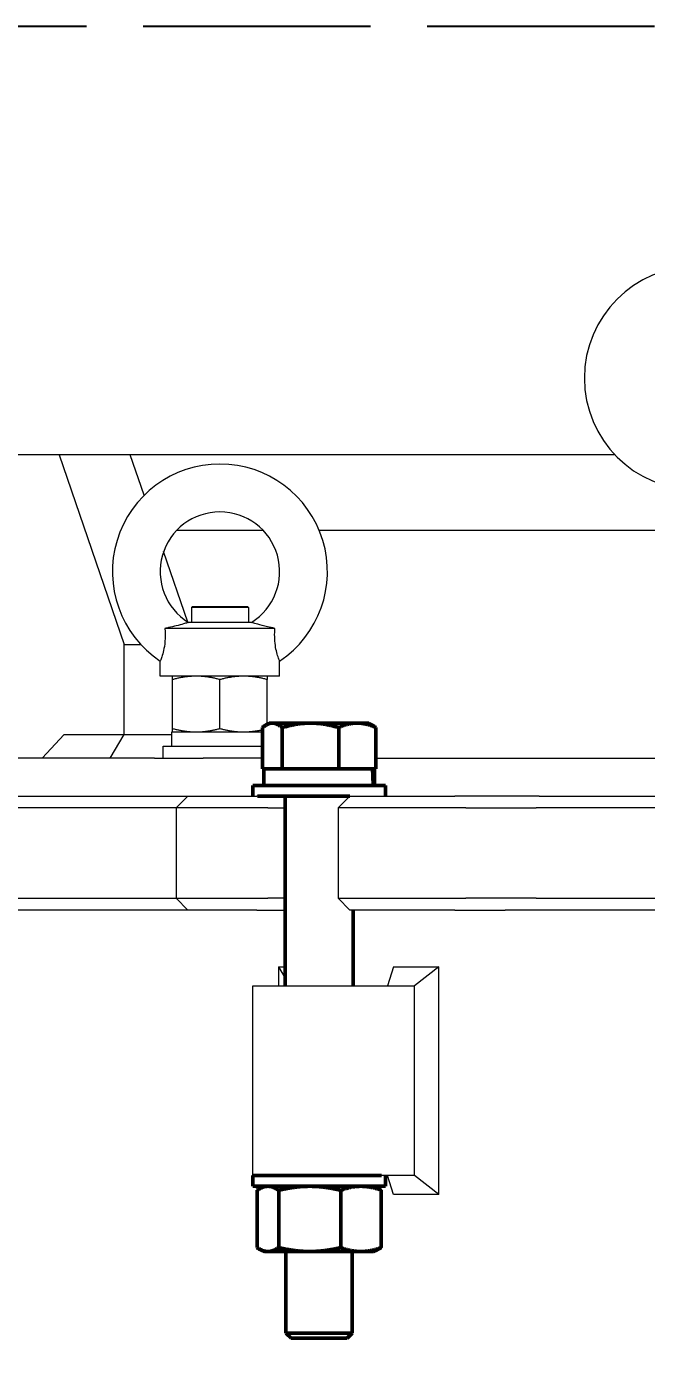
# Model space of a CAD drawing. Header units: inches. Extents: x 20 to 536, y 8 to 344.
# Drawn here: x 98.89 to 107.07, y 128.1 to 145.55 of the extents above; entities that cross this region are included whole.
import ezdxf

# ---------------------------------------------------------------- set-up
doc = ezdxf.new("R2010")
doc.units = ezdxf.units.IN
doc.header["$LTSCALE"] = 16
doc.header["$MEASUREMENT"] = 0
doc.linetypes.add('DASHED_SPACE', pattern=[0.2067, 0.1654, -0.0413])
for name, color, linetype, lineweight in [('Dimension (ANSI)', 7, 'Continuous', 25), ('Sketch Geometry (ANSI)', 7, 'Continuous', 25), ('Visible (ANSI)', 7, 'Continuous', 50)]:
    doc.layers.add(name, color=color, linetype=linetype, lineweight=lineweight)
doc.styles.add('MEMCOR Medium', font='arial.ttf')
doc.styles.add('Standard D-E', font='arial.ttf')
doc.dimstyles.new('Default (ANSI)', dxfattribs={"dimscale": 16, "dimtxt": 0.15, "dimasz": 0.098425, "dimexe": 0.125, "dimexo": 0.0625, "dimgap": 0.031496, "dimtad": 0, "dimtih": 1, "dimtoh": 1, "dimdec": 4, "dimrnd": 1e-08, "dimzin": 3, "dimdsep": 46, "dimlunit": 5, "dimtxsty": 'MEMCOR Medium', "dimcen": 0.09, "dimdle": 0.393701, "dimclrd": 256, "dimclre": 256, "dimclrt": 256, "dimadec": 0, "dimazin": 1, "dimtfac": 0.8, "dimtofl": 0, "dimtmove": 0, "dimatfit": 3, "dimfxl": 1, "dimfrac": 1, "dimtolj": 1, "dimtzin": 4, "dimlwd": -1, "dimlwe": -1, "dimarcsym": 0})
doc.dimstyles.new('in [mm] D-E NeptuneBenson', dxfattribs={"dimscale": 16, "dimtxt": 0.15, "dimasz": 0.098425, "dimexe": 0.125, "dimexo": 0.063, "dimgap": 0.031496, "dimtad": 0, "dimtih": 1, "dimtoh": 1, "dimdec": 4, "dimrnd": 1e-08, "dimzin": 3, "dimdsep": 46, "dimlunit": 5, "dimtxsty": 'Standard D-E', "dimcen": 0.09, "dimdle": 0.393701, "dimclrd": 256, "dimclre": 256, "dimclrt": 256, "dimadec": 1, "dimazin": 1, "dimtfac": 1, "dimtofl": 0, "dimtmove": 0, "dimatfit": 3, "dimfxl": 1, "dimfrac": 1, "dimtolj": 1, "dimtzin": 4, "dimlwd": -1, "dimlwe": -1, "dimarcsym": 0})

# ---------------------------------------------------------------- blocks, each defined once
blk = doc.blocks.new('*D22')
at = {"layer": 'Defpoints', "color": 0, "transparency": 16777216}
for p in [(82.444, 134.062), (143.581, 134.062), (143.581, 123.447)]:
    blk.add_point(p, dxfattribs=at)
at = {"layer": 'Dimension (ANSI)', "transparency": 16777216}
for p, q in [((82.444, 133.062), (82.444, 121.447)), ((143.581, 133.062), (143.581, 121.447)), ((84.019, 123.447), (142.006, 123.447)), ((143.581, 123.447), (147.003, 123.447))]:
    blk.add_line(p, q, dxfattribs=at)
for points in [[(84.019, 123.71), (84.019, 123.185), (82.444, 123.447)], [(142.006, 123.71), (142.006, 123.185), (143.581, 123.447)]]:
    blk.add_solid(points, dxfattribs=at)
at = {"layer": 'Dimension (ANSI)', "transparency": 16777216, "char_height": 2.4, "attachment_point": 5, "style": 'MEMCOR Medium'}
for s, insert in [('\\A1; 61{\\H0.8x;\\S1#8;} in', (156.602, 125.916)), ('\\A1;[1552.9 mm]', (156.602, 121.405))]:
    blk.add_mtext(s, dxfattribs=dict(at, insert=insert))
blk = doc.blocks.new('*D28')
at = {"layer": 'Defpoints', "color": 0, "transparency": 16777216}
for p in [(34.861, 145.551), (112.638, 145.551), (87.802, 47.22)]:
    blk.add_point(p, dxfattribs=at)
at = {"layer": 'Dimension (ANSI)', "transparency": 16777216}
for p, q in [((34.861, 143.977), (34.861, 101.252)), ((34.861, 48.795), (34.861, 91.26)), ((86.794, 47.22), (32.861, 47.22))]:
    blk.add_line(p, q, dxfattribs=at)
for points in [[(34.598, 143.977), (35.123, 143.977), (34.861, 145.551)], [(34.598, 48.795), (35.123, 48.795), (34.861, 47.22)]]:
    blk.add_solid(points, dxfattribs=at)
at = {"layer": 'Dimension (ANSI)', "transparency": 16777216, "char_height": 2.4, "attachment_point": 5, "style": 'Standard D-E'}
for s, insert in [('\\A1; 98{\\H1x;\\S5#16;} in', (34.861, 99.21)), ('\\A1;[2491.0 mm]', (34.861, 94.214))]:
    blk.add_mtext(s, dxfattribs=dict(at, insert=insert))

msp = doc.modelspace()

# ---------------------------------------------------------------- linework, layer by layer
at = {"layer": 'Sketch Geometry (ANSI)', "linetype": 'DASHED_SPACE', "ltscale": 1.132117}
msp.add_line((148.3565, 145.55149), (24.8, 145.55149), dxfattribs=at)
at = {"layer": 'Visible (ANSI)', "linetype": 'Continuous', "lineweight": 18}
for p, q in [((99.32259, 139.90734), (91.20976, 139.90734)), ((100.26161, 139.90734), (99.32259, 139.90734)), ((99.32259, 139.90734), (100.18219, 137.40734)), ((106.64892, 139.90734), (100.26161, 139.90734)), ((100.44497, 139.3741), (100.26161, 139.90734)), ((102.01556, 138.90734), (100.86952, 138.90734)), ((108.15254, 138.90734), (102.75294, 138.90734)), ((101.0195, 137.70319), (100.70054, 138.63081)), ((101.08004, 137.90734), (101.06754, 137.89484)), ((101.81754, 137.89484), (101.06754, 137.89484)), ((101.06754, 137.89484), (101.06754, 137.69835)), ((101.08004, 137.90734), (101.80504, 137.90734)), ((101.80504, 137.90734), (101.81754, 137.89484)), ((101.81754, 137.89484), (101.81754, 137.69835)), ((101.85788, 137.69835), (101.02719, 137.69835)), ((102.16679, 137.61926), (100.71828, 137.61926)), ((100.18219, 136.21984), (100.18219, 137.40734)), ((100.18219, 137.40734), (100.3998, 137.40734)), ((100.65514, 136.98934), (100.65514, 137.18882)), ((102.22994, 136.98934), (102.22994, 137.18882)), ((102.22994, 136.98934), (100.65514, 136.98934)), ((100.81754, 136.30043), (100.81754, 136.94426)), ((101.44254, 136.30043), (101.44254, 136.94426)), ((102.06754, 136.35583), (102.06754, 136.94426)), ((99.09791, 135.90734), (99.39136, 136.21984)), ((99.39136, 136.21984), (100.18219, 136.21984)), ((99.9962, 135.90734), (100.18219, 136.21984)), ((100.18219, 136.21984), (100.81004, 136.21984)), ((100.81004, 136.25534), (102.00354, 136.25534)), ((100.81004, 136.06734), (100.81004, 136.25534)), ((100.69254, 136.06734), (102.00354, 136.06734)), ((100.69254, 135.90734), (100.69254, 136.06734)), ((100.57822, 135.90734), (98.68709, 135.90734)), ((100.57822, 135.90734), (101.21965, 135.90734)), ((102.00354, 135.90734), (101.21965, 135.90734)), ((103.496, 135.90734), (107.51254, 135.90734)), ((96.73241, 135.40734), (101.01914, 135.40734)), ((101.01914, 135.40734), (100.86414, 135.25234)), ((101.01914, 135.40734), (101.54871, 135.40734)), ((101.54871, 135.40734), (101.80529, 135.40734)), ((101.80529, 135.40734), (101.92923, 135.40734)), ((101.93584, 135.40734), (101.92923, 135.40734)), ((103.1545, 135.40734), (102.9995, 135.25234)), ((103.1545, 135.40734), (103.21921, 135.40734)), ((103.21921, 135.40734), (103.48127, 135.40734)), ((103.48127, 135.40734), (104.53757, 135.40734)), ((104.86461, 135.40734), (104.53757, 135.40734)), ((105.65024, 135.40734), (104.86461, 135.40734)), ((105.65024, 135.40734), (110.569, 135.40734)), ((100.86414, 135.25234), (96.64338, 135.25234)), ((101.49085, 135.25234), (100.86414, 135.25234)), ((100.86414, 135.25234), (100.86414, 134.06234)), ((101.74873, 135.25234), (101.49085, 135.25234)), ((102.07489, 135.25234), (101.74873, 135.25234)), ((102.07489, 135.25234), (102.30227, 135.25234)), ((103.16978, 135.25234), (102.9995, 135.25234)), ((102.9995, 135.25234), (102.9995, 134.06234)), ((103.43316, 135.25234), (103.16978, 135.25234)), ((104.68322, 135.25234), (103.43316, 135.25234)), ((104.68322, 135.25234), (105.01026, 135.25234)), ((105.01026, 135.25234), (105.60998, 135.25234)), ((110.55564, 135.25234), (105.60998, 135.25234)), ((96.64338, 134.06234), (100.86414, 134.06234)), ((100.86414, 134.06234), (101.49085, 134.06234)), ((101.01914, 133.90734), (100.86414, 134.06234)), ((101.49085, 134.06234), (101.74873, 134.06234)), ((101.74873, 134.06234), (102.07489, 134.06234)), ((102.30227, 134.06234), (102.07489, 134.06234)), ((102.9995, 134.06234), (103.16978, 134.06234)), ((103.1545, 133.90734), (102.9995, 134.06234)), ((103.16978, 134.06234), (103.43316, 134.06234)), ((103.43316, 134.06234), (104.68322, 134.06234)), ((105.01026, 134.06234), (104.68322, 134.06234)), ((105.60998, 134.06234), (105.01026, 134.06234)), ((105.60998, 134.06234), (110.55564, 134.06234)), ((101.01914, 133.90734), (96.29977, 133.90734)), ((101.54871, 133.90734), (101.01914, 133.90734)), ((101.80529, 133.90734), (101.54871, 133.90734)), ((101.92923, 133.90734), (101.80529, 133.90734)), ((101.92923, 133.90734), (102.28863, 133.90734)), ((102.28863, 133.90734), (102.30227, 133.90734)), ((103.21921, 133.90734), (103.1545, 133.90734)), ((103.48127, 133.90734), (103.21921, 133.90734)), ((104.53757, 133.90734), (103.48127, 133.90734)), ((104.53757, 133.90734), (104.86461, 133.90734)), ((104.86461, 133.90734), (105.20389, 133.90734)), ((110.97523, 133.90734), (105.20389, 133.90734)), ((102.21504, 133.15724), (102.21504, 132.90734)), ((102.21504, 133.15724), (102.30227, 133.15724)), ((102.21504, 133.15724), (102.30227, 133.00826)), ((103.73174, 133.15724), (103.65036, 132.90734)), ((103.73174, 133.15724), (104.32917, 133.15724)), ((104.32917, 133.15724), (104.00581, 132.90734)), ((104.32917, 130.15744), (104.32917, 133.15724)), ((101.87477, 132.90734), (103.572, 132.90734)), ((101.87477, 130.40734), (101.87477, 132.90734)), ((103.572, 132.90734), (104.00581, 132.90734)), ((104.00581, 130.40734), (104.00581, 132.90734)), ((103.572, 130.40734), (101.87477, 130.40734)), ((104.00581, 130.40734), (103.572, 130.40734)), ((103.73174, 130.15744), (103.65036, 130.40734)), ((104.32917, 130.15744), (104.00581, 130.40734)), ((104.32917, 130.15744), (103.73174, 130.15744))]:
    msp.add_line(p, q, dxfattribs=at)
at = {"layer": 'Visible (ANSI)'}
for p, q in [((102.00354, 135.76697), (102.00354, 136.31238)), ((102.09377, 136.37097), (102.05117, 136.34638)), ((102.13377, 136.37097), (102.09377, 136.37097)), ((102.63711, 136.37097), (102.13377, 136.37097)), ((102.26399, 135.76697), (102.26399, 136.31238)), ((103.25311, 136.37097), (102.63711, 136.37097)), ((103.01022, 135.76697), (103.01022, 136.31238)), ((103.40577, 136.37097), (103.25311, 136.37097)), ((103.40577, 136.37097), (103.44836, 136.34638)), ((103.496, 135.76697), (103.496, 136.31238)), ((102.13377, 135.76697), (102.00354, 135.76697)), ((102.02027, 135.76697), (103.45415, 135.76697)), ((102.02027, 135.76697), (102.02027, 135.54797)), ((102.09377, 135.76697), (102.09377, 135.76697)), ((102.26399, 135.76697), (102.13377, 135.76697)), ((102.63711, 135.76697), (102.26399, 135.76697)), ((103.01022, 135.76697), (102.63711, 135.76697)), ((103.25311, 135.76697), (103.01022, 135.76697)), ((103.496, 135.76697), (103.25311, 135.76697)), ((103.40577, 135.76697), (103.40577, 135.76697)), ((103.45415, 135.76697), (103.46641, 135.76697)), ((103.46641, 135.76697), (103.47927, 135.76697)), ((103.47927, 135.76697), (103.47927, 135.54797)), ((103.62477, 135.54797), (101.87477, 135.54797)), ((101.87477, 135.40734), (101.87477, 135.54797)), ((101.93584, 135.40734), (103.1545, 135.40734)), ((102.30227, 135.40734), (102.30227, 132.90734)), ((103.62477, 135.40734), (103.62477, 135.54797)), ((103.19727, 133.90734), (103.19727, 132.90734)), ((103.572, 130.40734), (101.87477, 130.40734)), ((101.87477, 130.26672), (101.87477, 130.40734)), ((103.62477, 130.26672), (103.62477, 130.40734)), ((101.87477, 130.26672), (103.62477, 130.26672)), ((101.93187, 129.45958), (101.93187, 130.21485)), ((102.03077, 130.26672), (101.98408, 130.24495)), ((102.21734, 129.45958), (102.21734, 130.21485)), ((103.03524, 129.45958), (103.03524, 130.21485)), ((103.46877, 130.26672), (103.51545, 130.24495)), ((103.56766, 129.45958), (103.56766, 130.21485)), ((102.03077, 129.40772), (101.98408, 129.42949)), ((102.03077, 129.40772), (102.07461, 129.40772)), ((102.07461, 129.40772), (102.62629, 129.40772)), ((102.31227, 129.40772), (102.31227, 128.33308)), ((102.62629, 129.40772), (103.30145, 129.40772)), ((103.18727, 129.40772), (103.18727, 128.33308)), ((103.30145, 129.40772), (103.46877, 129.40772)), ((103.46877, 129.40772), (103.51545, 129.42949)), ((102.31227, 128.33308), (103.18727, 128.33308)), ((102.38043, 128.26697), (102.31227, 128.33308)), ((103.11911, 128.26697), (102.38043, 128.26697)), ((103.11911, 128.26697), (103.18727, 128.33308))]:
    msp.add_line(p, q, dxfattribs=at)
at = {"layer": 'Visible (ANSI)', "linetype": 'Continuous', "lineweight": 18}
for centre, radius, start, end in [((107.71822, 140.9174), 1.47092, 90, 270), ((101.44254, 138.36729), 1.41732, 303.748989, 236.251011), ((101.44254, 138.36729), 0.7874, 301.835724, 238.164276)]:
    msp.add_arc(centre, radius, start, end, dxfattribs=at)
at = {"layer": 'Visible (ANSI)'}
for centre, start_param, end_param in [((102.74977, 135.39272), 1.60291232, 1.65596168), ((102.74977, 135.70322), 1.52784328, 1.58078706)]:
    msp.add_ellipse(centre, major_axis=(0.12917, -4.13714), ratio=0.17354315, start_param=start_param, end_param=end_param, dxfattribs=at)
at = {"layer": 'Visible (ANSI)', "linetype": 'Continuous', "lineweight": 18}
for points, knots in [([(101.02719, 137.69835), (101.02719, 137.69835), (101.02168, 137.6964), (100.99958, 137.68919), (100.98243, 137.68382), (100.93465, 137.67009), (100.90193, 137.66139), (100.83499, 137.64498), (100.80116, 137.63718), (100.75047, 137.62608), (100.73446, 137.62265), (100.71828, 137.61926)], [1.44742672, 1.44742672, 1.44742672, 1.44742672, 1.70136376, 1.70136376, 1.97757797, 1.97757797, 2.32395322, 2.32395322, 2.62724145, 2.62724145, 2.76385241, 2.76385241, 2.76385241, 2.76385241]), ([(102.16679, 137.61926), (102.13304, 137.62633), (102.09996, 137.63358), (102.01969, 137.6521), (101.97597, 137.66318), (101.9144, 137.68026), (101.89231, 137.68702), (101.86501, 137.69584), (101.85823, 137.69823), (101.85788, 137.69835), (101.85788, 137.69835), (101.85788, 137.69835)], [0.16439405, 0.16439405, 0.16439405, 0.16439405, 0.43009125, 0.43009125, 0.84464406, 0.84464406, 1.16569623, 1.16569623, 1.44034331, 1.44034331, 1.44742671, 1.44742671, 1.44742671, 1.44742671]), ([(100.71828, 137.61926), (100.72153, 137.56264), (100.72206, 137.50442), (100.7139, 137.40021), (100.70726, 137.36104), (100.69285, 137.29571), (100.68432, 137.26733), (100.66896, 137.22232), (100.66247, 137.20639), (100.65637, 137.19167), (100.65516, 137.18881), (100.65515, 137.18881)], [0, 0, 0, 0, 0.43602809, 0.43602809, 0.81032109, 0.81032109, 1.20276192, 1.20276192, 1.59558596, 1.59558596, 1.8449044, 1.8449044, 1.8449044, 1.8449044]), ([(102.22992, 137.18881), (102.22993, 137.18881), (102.22952, 137.18979), (102.22647, 137.19701), (102.22122, 137.20932), (102.20752, 137.24678), (102.1994, 137.271), (102.18448, 137.32837), (102.17796, 137.35999), (102.16808, 137.43152), (102.16522, 137.47044), (102.16372, 137.54645), (102.16472, 137.58319), (102.16679, 137.61926)], [1.84507114, 1.84507114, 1.84507114, 1.84507114, 1.99045995, 1.99045995, 2.38348301, 2.38348301, 2.7609854, 2.7609854, 3.1199212, 3.1199212, 3.50625859, 3.50625859, 3.86180885, 3.86180885, 3.86180885, 3.86180885])]:
    msp.add_open_spline(points, degree=3, knots=knots, dxfattribs=at)
for points, weights in [([(100.81754, 136.94426), (100.81754, 136.98934), (100.81754, 136.98934)], [1, 1.0379548493, 1]), ([(101.13004, 136.98934), (100.98501, 136.98934), (100.81754, 136.94426)], [1, 1.0379548493, 1]), ([(101.44254, 136.94426), (101.27507, 136.98934), (101.13004, 136.98934)], [1, 1.0379548493, 1]), ([(101.75504, 136.98934), (101.61001, 136.98934), (101.44254, 136.94426)], [1, 1.0379548493, 1]), ([(102.06754, 136.94426), (101.90007, 136.98934), (101.75504, 136.98934)], [1, 1.0379548493, 1]), ([(102.06754, 136.98934), (102.06754, 136.98934), (102.06754, 136.94426)], [1, 1.0379548493, 1]), ([(100.81754, 136.25534), (100.81754, 136.25534), (100.81754, 136.30043)], [1, 1.0379548493, 1]), ([(100.81754, 136.30043), (100.98501, 136.25534), (101.13004, 136.25534)], [1, 1.0379548493, 1]), ([(101.13004, 136.25534), (101.27507, 136.25534), (101.44254, 136.30043)], [1, 1.0379548493, 1]), ([(101.44254, 136.30043), (101.61001, 136.25534), (101.75504, 136.25534)], [1, 1.0379548493, 1]), ([(101.75504, 136.25534), (101.87335, 136.25534), (102.00354, 136.28459)], [1, 1.03074776719, 1.01167712094])]:
    msp.add_rational_spline(points, weights, degree=2, dxfattribs=at)
at = {"layer": 'Visible (ANSI)'}
for points, weights in [([(102.13377, 136.37097), (102.07333, 136.37097), (102.00354, 136.31238)], [1, 1.0379548493, 1]), ([(102.26399, 136.31238), (102.1942, 136.37097), (102.13377, 136.37097)], [1, 1.0379548493, 1]), ([(102.63711, 136.37097), (102.46394, 136.37097), (102.26399, 136.31238)], [1, 1.0379548493, 1]), ([(103.01022, 136.31238), (102.81027, 136.37097), (102.63711, 136.37097)], [1, 1.0379548493, 1]), ([(103.25311, 136.37097), (103.14039, 136.37097), (103.01022, 136.31238)], [1, 1.0379548493, 1]), ([(103.496, 136.31238), (103.36583, 136.37097), (103.25311, 136.37097)], [1, 1.0379548493, 1]), ([(103.44836, 136.34638), (103.47122, 136.33318), (103.496, 136.31238)], [1.01719100565, 1.01315491386, 1]), ([(102.07461, 130.26672), (102.00836, 130.26672), (101.93187, 130.21485)], [1, 1.0379548493, 1]), ([(102.21734, 130.21485), (102.14085, 130.26672), (102.07461, 130.26672)], [1, 1.0379548493, 1]), ([(102.62629, 130.26672), (102.4365, 130.26672), (102.21734, 130.21485)], [1, 1.0379548493, 1]), ([(103.03524, 130.21485), (102.81608, 130.26672), (102.62629, 130.26672)], [1, 1.0379548493, 1]), ([(103.30145, 130.26672), (103.1779, 130.26672), (103.03524, 130.21485)], [1, 1.0379548493, 1]), ([(103.56766, 130.21485), (103.425, 130.26672), (103.30145, 130.26672)], [1, 1.0379548493, 1]), ([(103.51545, 130.24495), (103.5405, 130.23327), (103.56766, 130.21485)], [1.01719100565, 1.01315491386, 1]), ([(101.93187, 129.45958), (102.00836, 129.40772), (102.07461, 129.40772)], [1, 1.0379548493, 1]), ([(102.07461, 129.40772), (102.14085, 129.40772), (102.21734, 129.45958)], [1, 1.0379548493, 1]), ([(102.21734, 129.45958), (102.4365, 129.40772), (102.62629, 129.40772)], [1, 1.0379548493, 1]), ([(102.62629, 129.40772), (102.81608, 129.40772), (103.03524, 129.45958)], [1, 1.0379548493, 1]), ([(103.03524, 129.45958), (103.1779, 129.40772), (103.30145, 129.40772)], [1, 1.0379548493, 1]), ([(103.30145, 129.40772), (103.425, 129.40772), (103.56766, 129.45958)], [1, 1.0379548493, 1]), ([(103.56766, 129.45958), (103.5405, 129.44117), (103.51545, 129.42949)], [1, 1.01315491386, 1.01719100565])]:
    msp.add_rational_spline(points, weights, degree=2, dxfattribs=at)

# ---------------------------------------------------------------- dimensions: what is measured, and where the dimension line sits
at = {"layer": 'Dimension (ANSI)'}
for base, p1, p2, angle, text, dimstyle, override, picture, middle in [((34.860741, 145.551486), (87.801881, 47.219842), (112.637537, 145.551486), 90, ' <> in\\X[2491.0 mm]', 'in [mm] D-E NeptuneBenson', {"dimgap": 0.031496, "dimdec": 4, "dimpost": '', "dimse2": 1, "dimtol": 0, "dimlim": 0, "dimtp": 0, "dimtm": 0, "dimtdec": 2, "dimatfit": 1}, '*D28', (34.860741, 96.256092)), ((143.58098, 123.44739), (82.4441, 134.06234), (143.58098, 134.06234), 180, ' <> in\\X[1552.9 mm]', 'Default (ANSI)', {"dimgap": 0.031496, "dimtih": 0, "dimtoh": 0, "dimdec": 4, "dimpost": '', "dimtol": 0, "dimlim": 0, "dimtp": 0, "dimtm": 0, "dimtdec": 2, "dimatfit": 2}, '*D22', (156.60179, 123.44739))]:
    dim = msp.add_linear_dim(base=base, p1=p1, p2=p2, angle=angle, text=text, dimstyle=dimstyle, override=override, dxfattribs=at)
    dim.commit()
    dim.dimension.update_dxf_attribs({"geometry": picture, "text_midpoint": middle, "dimtype": 160})

doc.saveas('drawing.dxf')
